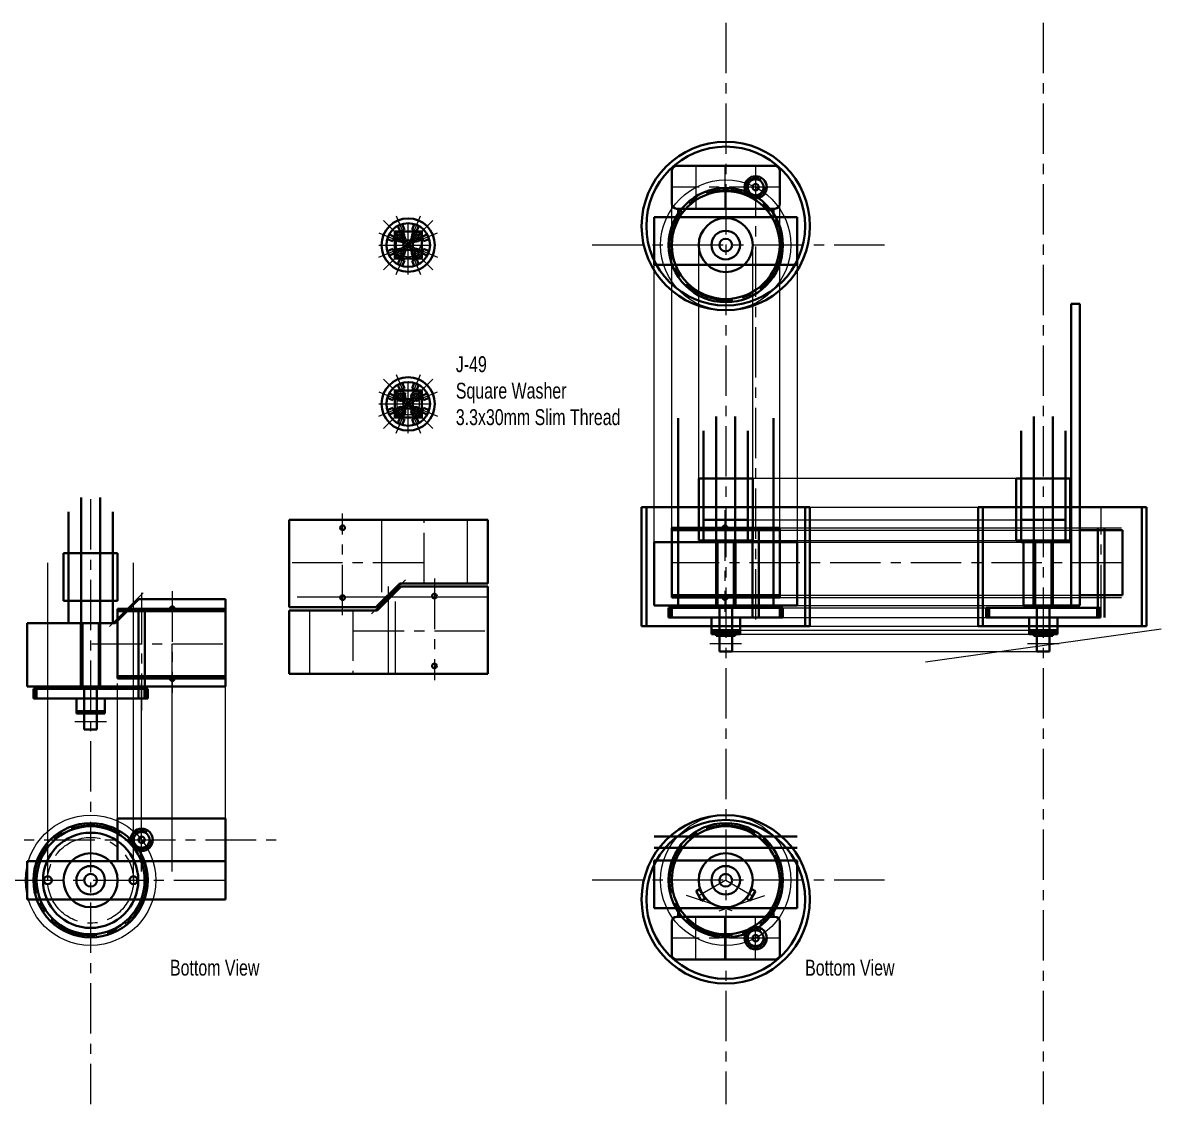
# Model space of a CAD drawing. Header units: millimetres. Extents: x -5 to 2660, y -459 to 1240.
# Drawn here: x 1457 to 2174, y 559 to 1240 of the extents above; entities that cross this region are included whole.
import ezdxf

# ---------------------------------------------------------------- set-up
doc = ezdxf.new("R2010")
doc.units = ezdxf.units.MM
doc.linetypes.add('CENTER', pattern=[50.8, 31.75, -6.35, 6.35, -6.35])
for name, color, linetype, lineweight in [('AUX', 1, 'CONTINUOUS', 13), ('CENTER', 7, 'CENTER', 18), ('CONTOUR', 7, 'CONTINUOUS', 35), ('TEXT', 7, 'CONTINUOUS', 18)]:
    doc.layers.add(name, color=color, linetype=linetype, lineweight=lineweight)
doc.styles.get("Standard").update_dxf_attribs({"font": 'txt', "width": 0.75})

msp = doc.modelspace()

# ---------------------------------------------------------------- linework, layer by layer
at = {"layer": 'AUX'}
for p, q in [((1866, 922), (1866, 1125.94)), ((1934, 922), (1934, 1125.94)), ((1715.57, 1115.57), (1684.43, 1084.43)), ((1684.43, 1115.57), (1715.57, 1084.43)), ((1692.35, 1081.52), (1707.65, 1118.48)), ((1692.35, 1118.48), (1707.65, 1081.52)), ((1681.52, 1092.35), (1718.48, 1107.65)), ((1681.52, 1107.65), (1718.48, 1092.35)), ((1883, 953), (1883, 1100)), ((1917, 953), (1917, 1100)), ((1855, 913), (1855, 1087.5)), ((1945, 1087.5), (1945, 913)), ((1692.35, 981.52), (1707.65, 1018.48)), ((1692.35, 1018.48), (1707.65, 981.52)), ((1715.57, 1015.57), (1684.43, 984.43)), ((1684.43, 1015.57), (1715.57, 984.43)), ((1681.52, 992.35), (1718.48, 1007.65)), ((1681.52, 1007.65), (1718.48, 992.35)), ((2083, 953), (1917, 953)), ((1953, 935), (2059, 935)), ((1683.09, 927), (1683.09, 881.41)), ((1737.09, 927), (1737.09, 887)), ((1914, 927), (2086, 927)), ((1934, 922), (2117.5, 922)), ((1934, 920.5), (2122.94, 920.5)), ((1917, 914), (2083, 914)), ((1945, 913), (2087.5, 913)), ((1473, 700), (1473, 900)), ((1527, 700), (1527, 900)), ((1676.99, 867.89), (1698.2, 889.11)), ((1687.59, 830), (1687.59, 885)), ((1511.89, 859.89), (1533.11, 881.11)), ((1630.09, 878.5), (1750.09, 878.5)), ((1692.09, 830), (1692.09, 875.59)), ((1934, 879.5), (2122.94, 879.5)), ((1934, 878), (2117.5, 878)), ((1638.09, 830), (1638.09, 870)), ((1936, 871.5), (2064, 871.5)), ((1945, 873), (2087.5, 873)), ((1936, 865.5), (2064, 865.5)), ((1909, 857.5), (2091, 857.5)), ((1909, 855), (2091, 855)), ((1953, 860), (2059, 860)), ((2025.73, 837.56), (2174.27, 858.44)), ((1551.41, 718), (1551.41, 849)), ((1904, 844), (2096, 844)), ((1516.91, 718), (1516.91, 824)), ((1532.11, 718), (1532.11, 824)), ((1584.91, 718), (1584.91, 824)), ((1904.09, 680.7), (1875.29, 690.34)), ((1895.91, 680.7), (1924.71, 690.34))]:
    msp.add_line(p, q, dxfattribs=at)
for centre in [(1900, 1100), (1500, 700), (1900, 700)]:
    msp.add_circle(centre, 41, dxfattribs=at)
at = {"layer": 'CENTER'}
for p, q in [((1900, 1240), (1900, 559)), ((2100, 1240), (2100, 559)), ((1881.2, 1149.94), (1881.2, 1122.94)), ((1899.5, 1149.94), (1899.5, 1123)), ((1918.8, 1149.94), (1918.8, 858)), ((1934, 1136.44), (1866, 1136.44)), ((1700, 1081.5), (1700, 1118.5)), ((1681.5, 1100), (1718.5, 1100)), ((2000, 1100), (1815.09, 1100)), ((1700, 981.5), (1700, 1018.5)), ((1681.5, 1000), (1718.5, 1000)), ((1500, 940), (1500, 559)), ((1899.5, 933), (1899.5, 869)), ((2136.44, 867), (2136.44, 935)), ((1658.69, 867), (1658.69, 931)), ((1710.09, 887), (1710.09, 927)), ((2117.5, 922), (2149.94, 922)), ((1709.43, 900), (1621.43, 900)), ((2149.94, 900), (1866, 900)), ((1716.5, 890), (1716.5, 826)), ((1551.41, 882), (1551.41, 818)), ((1532.11, 881), (1532.11, 807)), ((2117.5, 878), (2149.94, 878)), ((1665.09, 870), (1665.09, 830)), ((1865, 871.5), (1865, 865.5)), ((1935, 871.5), (1935, 865.5)), ((2065, 871.5), (2065, 865.5)), ((2135, 871.5), (2135, 865.5)), ((1665.75, 857), (1753.75, 857)), ((1500.66, 849), (1588.66, 849)), ((1910, 849), (1890, 849)), ((2110, 849), (2090, 849)), ((1465, 820.5), (1465, 814.5)), ((1535, 820.5), (1535, 814.5)), ((1490, 800), (1510, 800)), ((1532.11, 705.5), (1532.11, 745.5)), ((1551.41, 705.5), (1551.41, 745.5)), ((1420, 725.5), (1620, 725.5)), ((1400, 700), (1584.91, 700)), ((2000, 700), (1815.09, 700)), ((1900, 700), (1882.68, 690)), ((1900, 700), (1917.32, 690)), ((1881.2, 650.06), (1881.2, 677.06)), ((1899.5, 650.06), (1899.5, 677)), ((1918.8, 649.8), (1918.8, 676.8)), ((1934, 663.56), (1866, 663.56))]:
    msp.add_line(p, q, dxfattribs=at)
for centre, radius in [((1918.8, 1136.44), 6), ((1900, 1100), 35), ((1700, 1100), 7.5), ((1700, 1000), 7), ((1500, 700), 35), ((1532.11, 725.5), 6), ((1900, 700), 35), ((1500, 700), 27), ((1918.8, 663.56), 6)]:
    msp.add_circle(centre, radius, dxfattribs=at)
at = {"layer": 'CONTOUR'}
for p, q in [((1931, 1149.94), (1869, 1149.94)), ((1866, 1146.94), (1866, 1125.94)), ((1934, 1146.94), (1934, 1125.94)), ((1931, 1122.94), (1869, 1122.94)), ((1930, 1122.94), (1870, 1122.94)), ((1870, 1122.94), (1870, 1117.44)), ((1930, 1122.94), (1930, 1117.44)), ((1693.38, 1112.05), (1694.86, 1108.5)), ((1696.16, 1113.2), (1697.6, 1109.71)), ((1702.4, 1109.71), (1703.84, 1113.2)), ((1705.17, 1108.56), (1706.62, 1112.05)), ((1945, 1117.5), (1855, 1117.5)), ((1855, 1117.5), (1855, 1087.5)), ((1945, 1117.5), (1945, 1087.5)), ((1687.95, 1106.62), (1691.44, 1105.17)), ((1690.29, 1102.4), (1691.44, 1105.17)), ((1691.5, 1091.5), (1691.5, 1108.5)), ((1691.5, 1108.5), (1708.5, 1108.5)), ((1697.6, 1109.71), (1694.83, 1108.56)), ((1702.4, 1109.71), (1705.17, 1108.56)), ((1708.5, 1091.5), (1708.5, 1108.5)), ((1708.56, 1105.17), (1712.05, 1106.62)), ((1709.71, 1102.4), (1708.56, 1105.17)), ((1686.8, 1103.84), (1690.29, 1102.4)), ((1686.8, 1096.16), (1690.29, 1097.6)), ((1690.29, 1097.6), (1691.44, 1094.83)), ((1709.71, 1097.6), (1708.56, 1094.83)), ((1709.71, 1102.4), (1713.2, 1103.84)), ((1709.71, 1097.6), (1713.2, 1096.16)), ((1687.95, 1093.38), (1691.5, 1094.86)), ((1691.5, 1091.5), (1708.5, 1091.5)), ((1693.38, 1087.95), (1694.86, 1091.5)), ((1697.6, 1090.29), (1694.83, 1091.44)), ((1696.16, 1086.8), (1697.6, 1090.29)), ((1702.4, 1090.29), (1705.17, 1091.44)), ((1702.4, 1090.29), (1703.84, 1086.8)), ((1705.17, 1091.44), (1706.62, 1087.95)), ((1708.5, 1094.86), (1712.05, 1093.38)), ((1945, 1087.5), (1855, 1087.5)), ((2122.94, 1063), (2117.5, 1063)), ((2117.5, 873), (2117.5, 1063)), ((2122.94, 873), (2122.94, 1063)), ((1693.38, 1012.05), (1694.86, 1008.5)), ((1696.16, 1013.2), (1697.6, 1009.71)), ((1702.4, 1009.71), (1703.84, 1013.2)), ((1705.17, 1008.56), (1706.62, 1012.05)), ((1686.8, 1003.84), (1690.29, 1002.4)), ((1687.95, 1006.62), (1691.44, 1005.17)), ((1690.29, 1002.4), (1691.44, 1005.17)), ((1691.5, 991.5), (1691.5, 1008.5)), ((1691.5, 1008.5), (1708.5, 1008.5)), ((1697.6, 1009.71), (1694.83, 1008.56)), ((1702.4, 1009.71), (1705.17, 1008.56)), ((1708.5, 991.5), (1708.5, 1008.5)), ((1708.56, 1005.17), (1712.05, 1006.62)), ((1709.71, 1002.4), (1708.56, 1005.17)), ((1709.71, 1002.4), (1713.2, 1003.84)), ((1686.8, 996.16), (1690.29, 997.6)), ((1690.29, 997.6), (1691.44, 994.83)), ((1709.71, 997.6), (1708.56, 994.83)), ((1709.71, 997.6), (1713.2, 996.16)), ((1687.95, 993.38), (1691.5, 994.86)), ((1691.5, 991.5), (1708.5, 991.5)), ((1693.38, 987.95), (1694.86, 991.5)), ((1697.6, 990.29), (1694.83, 991.44)), ((1696.16, 986.8), (1697.6, 990.29)), ((1702.4, 990.29), (1705.17, 991.44)), ((1702.4, 990.29), (1703.84, 986.8)), ((1705.17, 991.44), (1706.62, 987.95)), ((1708.5, 994.86), (1712.05, 993.38)), ((1870, 991), (1870, 873)), ((1894, 992), (1894, 913)), ((1906, 992), (1906, 913)), ((1930, 991), (1930, 873)), ((2094, 992), (2094, 913)), ((2106, 992), (2106, 913)), ((1886, 983), (1886, 927)), ((1914, 983), (1914, 927)), ((2086, 983), (2086, 927)), ((2114, 983), (2114, 927)), ((1917, 953), (1883, 953)), ((1883, 953), (1883, 914)), ((1917, 953), (1917, 914)), ((2117, 953), (2083, 953)), ((2083, 953), (2083, 914)), ((2117, 953), (2117, 914)), ((1494, 941), (1494, 862)), ((1506, 941), (1506, 862)), ((1847, 935), (1847, 860)), ((1847, 935), (1953, 935)), ((1850, 935), (1850, 860)), ((1950, 935), (1950, 860)), ((1953, 935), (1953, 860)), ((2059, 860), (2059, 935)), ((2059, 935), (2165, 935)), ((2062, 860), (2062, 935)), ((2162, 860), (2162, 935)), ((2165, 860), (2165, 935)), ((1486, 932), (1486, 876)), ((1514, 932), (1514, 876)), ((1625.09, 927), (1625.09, 872)), ((1750.09, 927), (1625.09, 927)), ((1750.09, 887), (1750.09, 927)), ((1886, 927), (1886, 913)), ((1886, 927), (1914, 927)), ((1914, 927), (1914, 913)), ((2086, 927), (2086, 913)), ((2086, 927), (2114, 927)), ((2114, 927), (2114, 913)), ((2122.94, 873), (2122.94, 931)), ((1866, 878), (1866, 922)), ((1934, 922), (1866, 922)), ((1934, 920.5), (1866, 920.5)), ((1916.8, 865.5), (1916.8, 922)), ((1920.8, 865.5), (1920.8, 922)), ((1934, 878), (1934, 922)), ((2122.94, 920.5), (2149.94, 920.5)), ((2134.44, 865.5), (2134.44, 922)), ((2138.44, 865.5), (2138.44, 922)), ((2149.94, 879.5), (2149.94, 920.5)), ((1855, 913), (1855, 873)), ((1945, 913), (1855, 913)), ((1917, 914), (1883, 914)), ((1914, 913), (1886, 913)), ((1893.9, 913), (1893.9, 873)), ((1906.1, 913), (1893.9, 913)), ((1894.9, 913), (1894.9, 873)), ((1905.1, 913), (1905.1, 873)), ((1906.1, 913), (1906.1, 873)), ((1945, 913), (1945, 873)), ((2117, 914), (2083, 914)), ((2086, 913), (2114, 913)), ((2117.5, 913), (2087.5, 913)), ((2087.5, 873), (2087.5, 913)), ((2093.9, 913), (2093.9, 873)), ((2106.1, 913), (2093.9, 913)), ((2094.9, 913), (2094.9, 873)), ((2105.1, 913), (2105.1, 873)), ((2106.1, 913), (2106.1, 873)), ((1483, 906), (1517, 906)), ((1483, 906), (1483, 876)), ((1517, 906), (1517, 876)), ((1694.68, 887), (1679.68, 872)), ((1680.51, 870), (1695.51, 885)), ((1750.09, 887), (1694.68, 887)), ((1695.51, 885), (1750.09, 885)), ((1750.09, 830), (1750.09, 885)), ((1483, 876), (1517, 876)), ((1486, 876), (1486, 862)), ((1514, 876), (1514, 862)), ((1515.41, 862), (1530.41, 877)), ((1530.41, 877), (1585, 877)), ((1585, 822), (1585, 877)), ((1934, 879.5), (1866, 879.5)), ((1934, 878), (1866, 878)), ((2122.94, 879.5), (2149.94, 879.5)), ((1516.91, 827), (1516.91, 871)), ((1516.91, 871), (1584.91, 871)), ((1516.91, 869.5), (1584.91, 869.5)), ((1530.11, 814.5), (1530.11, 871)), ((1534.11, 814.5), (1534.11, 871)), ((1584.91, 827), (1584.91, 871)), ((1679.68, 872), (1625.09, 872)), ((1625.09, 870), (1680.51, 870)), ((1625.09, 870), (1625.09, 830)), ((1945, 873), (1855, 873)), ((1864, 871.5), (1864, 865.5)), ((1936, 871.5), (1864, 871.5)), ((1866, 871.5), (1866, 865.5)), ((1909, 873), (1891, 873)), ((1891, 873), (1891, 871.5)), ((1896, 871.5), (1896, 844)), ((1904, 871.5), (1904, 844)), ((1909, 873), (1909, 871.5)), ((1934, 871.5), (1934, 865.5)), ((1936, 871.5), (1936, 865.5)), ((2064, 871.5), (2064, 865.5)), ((2136, 871.5), (2064, 871.5)), ((2066, 871.5), (2066, 865.5)), ((2117.5, 873), (2087.5, 873)), ((2109, 873), (2091, 873)), ((2091, 873), (2091, 871.5)), ((2096, 871.5), (2096, 844)), ((2104, 871.5), (2104, 844)), ((2109, 873), (2109, 871.5)), ((2122.94, 873), (2117.5, 873)), ((2134, 871.5), (2134, 865.5)), ((2136, 871.5), (2136, 865.5)), ((1460, 862), (1515.41, 862)), ((1460, 862), (1460, 822)), ((1486, 862), (1514, 862)), ((1493.9, 862), (1493.9, 822)), ((1493.9, 862), (1506.1, 862)), ((1494.9, 862), (1494.9, 822)), ((1505.1, 862), (1505.1, 822)), ((1506.1, 862), (1506.1, 822)), ((1936, 865.5), (1864, 865.5)), ((1891, 865.5), (1891, 855)), ((1909, 865.5), (1909, 855)), ((2136, 865.5), (2064, 865.5)), ((2091, 865.5), (2091, 855)), ((2109, 865.5), (2109, 855)), ((1847, 860), (1953, 860)), ((1909, 857.5), (1891, 857.5)), ((1909, 856.5), (1891, 856.5)), ((1909, 855), (1891, 855)), ((1894, 855), (1894, 854)), ((1906, 854), (1894, 854)), ((1906, 855), (1906, 854)), ((2059, 860), (2165, 860)), ((2109, 857.5), (2091, 857.5)), ((2109, 856.5), (2091, 856.5)), ((2109, 855), (2091, 855)), ((2094, 855), (2094, 854)), ((2106, 854), (2094, 854)), ((2106, 855), (2106, 854)), ((1904, 844), (1896, 844)), ((2104, 844), (2096, 844)), ((1516.91, 828.5), (1584.91, 828.5)), ((1516.91, 827), (1584.91, 827)), ((1625.09, 830), (1750.09, 830)), ((1460, 822), (1585, 822)), ((1464, 820.5), (1464, 814.5)), ((1464, 820.5), (1536, 820.5)), ((1466, 820.5), (1466, 814.5)), ((1491, 822), (1509, 822)), ((1491, 822), (1491, 820.5)), ((1496, 820.5), (1496, 795)), ((1504, 820.5), (1504, 795)), ((1509, 822), (1509, 820.5)), ((1534, 820.5), (1534, 814.5)), ((1536, 820.5), (1536, 814.5)), ((1464, 814.5), (1536, 814.5)), ((1491, 814.5), (1491, 805)), ((1509, 814.5), (1509, 805)), ((1491, 806.5), (1509, 806.5)), ((1491, 805), (1509, 805)), ((1496, 795), (1504, 795)), ((1516.91, 712), (1516.91, 739)), ((1516.91, 739), (1584.91, 739)), ((1584.91, 712), (1584.91, 739)), ((1945, 727.5), (1855, 727.5)), ((1945, 720.5), (1855, 720.5)), ((1460, 712), (1585, 712)), ((1460, 688), (1460, 712)), ((1516.91, 712), (1584.91, 712)), ((1585, 688), (1585, 712)), ((1945, 712.5), (1855, 712.5)), ((1855, 682.5), (1855, 712.5)), ((1945, 682.5), (1945, 712.5)), ((1881.28, 693.23), (1883.53, 694.53)), ((1881.28, 693.23), (1884.78, 687.17)), ((1883.53, 694.53), (1887.03, 688.47)), ((1884.78, 687.17), (1887.03, 688.47)), ((1912.97, 688.47), (1916.47, 694.53)), ((1915.22, 687.17), (1912.97, 688.47)), ((1915.22, 687.17), (1918.72, 693.23)), ((1918.72, 693.23), (1916.47, 694.53)), ((1460, 688), (1585, 688)), ((1945, 682.5), (1855, 682.5)), ((1870, 677.06), (1870, 682.56)), ((1930, 677.06), (1930, 682.56)), ((1866, 653.06), (1866, 674.06)), ((1931, 677.06), (1869, 677.06)), ((1930, 677.06), (1870, 677.06)), ((1934, 653.06), (1934, 674.06)), ((1931, 650.06), (1869, 650.06))]:
    msp.add_line(p, q, dxfattribs=at)
for centre, radius in [((1900, 1112), 53), ((1900, 1112), 50), ((1918.8, 1136.44), 7), ((1918.8, 1136.44), 5), ((1900, 1100), 36), ((1900, 1100), 34), ((1918.8, 1136.44), 2), ((1700, 1100), 16.8), ((1700, 1100), 13.75), ((1900, 1100), 17), ((1694.7, 1105.3), 3), ((1694.7, 1105.3), 1.6), ((1705.3, 1105.3), 3), ((1705.3, 1105.3), 1.6), ((1900, 1100), 9), ((1694.7, 1094.7), 3), ((1700, 1100), 3.2), ((1705.3, 1094.7), 3), ((1900, 1100), 4), ((1694.7, 1094.7), 1.6), ((1705.3, 1094.7), 1.6), ((1700, 1000), 16.8), ((1700, 1000), 13.75), ((1695.05, 1004.95), 3), ((1695.05, 1004.95), 1.6), ((1704.95, 1004.95), 3), ((1704.95, 1004.95), 1.6), ((1695.05, 995.05), 3), ((1700, 1000), 3.2), ((1704.95, 995.05), 3), ((1695.05, 995.05), 1.6), ((1704.95, 995.05), 1.6), ((1658.69, 922), 1.5), ((1899.5, 922), 1.5), ((1658.69, 878), 1.5), ((1716.5, 879), 1.5), ((1899.5, 878), 1.5), ((1551.41, 871), 1.5), ((1716.5, 835), 1.5), ((1551.41, 827), 1.5), ((1900, 688), 53), ((1500, 700), 36), ((1500, 700), 34), ((1532.11, 725.5), 7), ((1900, 688), 50), ((1900, 700), 36), ((1900, 700), 34), ((1500, 700), 30), ((1532.11, 725.5), 5), ((1532.11, 725.5), 2), ((1500, 700), 17), ((1900, 700), 17), ((1500, 700), 9), ((1500, 700), 4), ((1900, 700), 9), ((1900, 700), 4), ((1473, 700), 2.5), ((1527, 700), 2.5), ((1918.8, 663.56), 7), ((1918.8, 663.56), 5), ((1918.8, 663.56), 2)]:
    msp.add_circle(centre, radius, dxfattribs=at)
for centre, start, end in [((1869, 1146.94), 90, 180), ((1931, 1146.94), 360, 90), ((1869, 1125.94), 180, 270), ((1931, 1125.94), 270, 360), ((1869, 674.06), 90, 180), ((1931, 674.06), 360, 90), ((1869, 653.06), 180, 270), ((1931, 653.06), 270, 360)]:
    msp.add_arc(centre, 3, start, end, dxfattribs=at)

# ---------------------------------------------------------------- texts
at = {"layer": 'TEXT', "char_height": 10, "width": 100, "attachment_point": 1}
for s, insert in [('J-49\\PSquare\\~Washer\\P3.3x30mm\\~Slim\\~Thread', (1730, 1030)), ('Bottom\\~View', (1550, 650)), ('Bottom\\~View', (1950, 650))]:
    msp.add_mtext(s, dxfattribs=dict(at, insert=insert))

doc.saveas('drawing.dxf')
